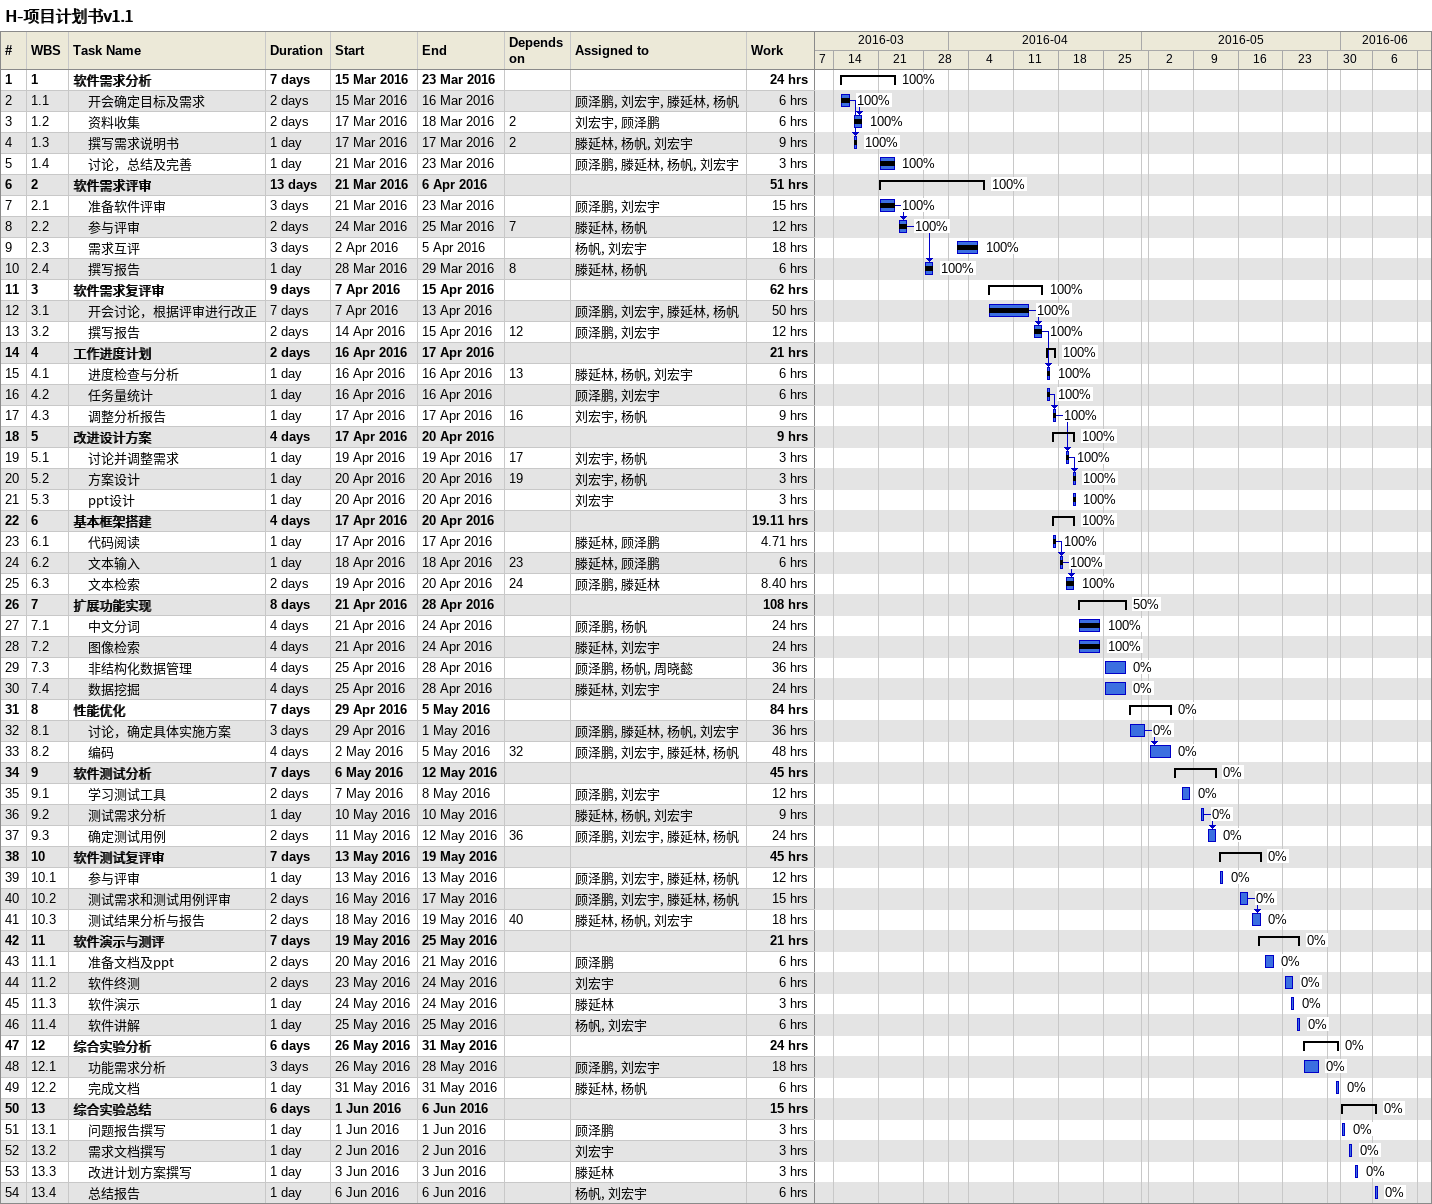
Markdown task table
H-项目计划书v1.1

| ID | WBS | Task | Duration | Start | Finish | Predecessors | Resources | % complete | Work (h) |
|---|---|---|---|---|---|---|---|---|---|
| 1 | 1 | **软件需求分析** | 7d | 2016-03-15 | 2016-03-23 |  |  | 100 | 24 |
| 2 | 1.1 | 开会确定目标及需求 | 2d | 2016-03-15 | 2016-03-16 |  | 顾泽鹏, 刘宏宇, 滕延林, 杨帆 | 100 | 6 |
| 3 | 1.2 | 资料收集 | 2d | 2016-03-17 | 2016-03-18 | 2 | 刘宏宇, 顾泽鹏 | 100 | 6 |
| 4 | 1.3 | 撰写需求说明书 | 1d | 2016-03-17 | 2016-03-17 | 2 | 滕延林, 杨帆, 刘宏宇 | 100 | 9 |
| 5 | 1.4 | 讨论，总结及完善 | 1d | 2016-03-21 | 2016-03-23 |  | 顾泽鹏, 滕延林, 杨帆, 刘宏宇 | 100 | 3 |
| 6 | 2 | **软件需求评审** | 13d | 2016-03-21 | 2016-04-06 |  |  | 100 | 51 |
| 7 | 2.1 | 准备软件评审 | 3d | 2016-03-21 | 2016-03-23 |  | 顾泽鹏, 刘宏宇 | 100 | 15 |
| 8 | 2.2 | 参与评审 | 2d | 2016-03-24 | 2016-03-25 | 7 | 滕延林, 杨帆 | 100 | 12 |
| 9 | 2.3 | 需求互评 | 3d | 2016-04-02 | 2016-04-05 |  | 杨帆, 刘宏宇 | 100 | 18 |
| 10 | 2.4 | 撰写报告 | 1d | 2016-03-28 | 2016-03-29 | 8 | 滕延林, 杨帆 | 100 | 6 |
| 11 | 3 | **软件需求复评审** | 9d | 2016-04-07 | 2016-04-15 |  |  | 100 | 62 |
| 12 | 3.1 | 开会讨论，根据评审进行改正 | 7d | 2016-04-07 | 2016-04-13 |  | 顾泽鹏, 刘宏宇, 滕延林, 杨帆 | 100 | 50 |
| 13 | 3.2 | 撰写报告 | 2d | 2016-04-14 | 2016-04-15 | 12 | 顾泽鹏, 刘宏宇 | 100 | 12 |
| 14 | 4 | **工作进度计划** | 2d | 2016-04-16 | 2016-04-17 |  |  | 100 | 21 |
| 15 | 4.1 | 进度检查与分析 | 1d | 2016-04-16 | 2016-04-16 | 13 | 滕延林, 杨帆, 刘宏宇 | 100 | 6 |
| 16 | 4.2 | 任务量统计 | 1d | 2016-04-16 | 2016-04-16 |  | 顾泽鹏, 刘宏宇 | 100 | 6 |
| 17 | 4.3 | 调整分析报告 | 1d | 2016-04-17 | 2016-04-17 | 16 | 刘宏宇, 杨帆 | 100 | 9 |
| 18 | 5 | **改进设计方案** | 4d | 2016-04-17 | 2016-04-20 |  |  | 100 | 9 |
| 19 | 5.1 | 讨论并调整需求 | 1d | 2016-04-19 | 2016-04-19 | 17 | 刘宏宇, 杨帆 | 100 | 3 |
| 20 | 5.2 | 方案设计 | 1d | 2016-04-20 | 2016-04-20 | 19 | 刘宏宇, 杨帆 | 100 | 3 |
| 21 | 5.3 | ppt设计 | 1d | 2016-04-20 | 2016-04-20 |  | 刘宏宇 | 100 | 3 |
| 22 | 6 | **基本框架搭建** | 4d | 2016-04-17 | 2016-04-20 |  |  | 100 | 19.11 |
| 23 | 6.1 | 代码阅读 | 1d | 2016-04-17 | 2016-04-17 |  | 滕延林, 顾泽鹏 | 100 | 4.71 |
| 24 | 6.2 | 文本输入 | 1d | 2016-04-18 | 2016-04-18 | 23 | 滕延林, 顾泽鹏 | 100 | 6 |
| 25 | 6.3 | 文本检索 | 2d | 2016-04-19 | 2016-04-20 | 24 | 顾泽鹏, 滕延林 | 100 | 8.40 |
| 26 | 7 | **扩展功能实现** | 8d | 2016-04-21 | 2016-04-28 |  |  | 50 | 108 |
| 27 | 7.1 | 中文分词 | 4d | 2016-04-21 | 2016-04-24 |  | 顾泽鹏, 杨帆 | 100 | 24 |
| 28 | 7.2 | 图像检索 | 4d | 2016-04-21 | 2016-04-24 |  | 滕延林, 刘宏宇 | 100 | 24 |
| 29 | 7.3 | 非结构化数据管理 | 4d | 2016-04-25 | 2016-04-28 |  | 顾泽鹏, 杨帆, 周晓懿 | 0 | 36 |
| 30 | 7.4 | 数据挖掘 | 4d | 2016-04-25 | 2016-04-28 |  | 滕延林, 刘宏宇 | 0 | 24 |
| 31 | 8 | **性能优化** | 7d | 2016-04-29 | 2016-05-05 |  |  | 0 | 84 |
| 32 | 8.1 | 讨论，确定具体实施方案 | 3d | 2016-04-29 | 2016-05-01 |  | 顾泽鹏, 滕延林, 杨帆, 刘宏宇 | 0 | 36 |
| 33 | 8.2 | 编码 | 4d | 2016-05-02 | 2016-05-05 | 32 | 顾泽鹏, 刘宏宇, 滕延林, 杨帆 | 0 | 48 |
| 34 | 9 | **软件测试分析** | 7d | 2016-05-06 | 2016-05-12 |  |  | 0 | 45 |
| 35 | 9.1 | 学习测试工具 | 2d | 2016-05-07 | 2016-05-08 |  | 顾泽鹏, 刘宏宇 | 0 | 12 |
| 36 | 9.2 | 测试需求分析 | 1d | 2016-05-10 | 2016-05-10 |  | 滕延林, 杨帆, 刘宏宇 | 0 | 9 |
| 37 | 9.3 | 确定测试用例 | 2d | 2016-05-11 | 2016-05-12 | 36 | 顾泽鹏, 刘宏宇, 滕延林, 杨帆 | 0 | 24 |
| 38 | 10 | **软件测试复评审** | 7d | 2016-05-13 | 2016-05-19 |  |  | 0 | 45 |
| 39 | 10.1 | 参与评审 | 1d | 2016-05-13 | 2016-05-13 |  | 顾泽鹏, 刘宏宇, 滕延林, 杨帆 | 0 | 12 |
| 40 | 10.2 | 测试需求和测试用例评审 | 2d | 2016-05-16 | 2016-05-17 |  | 顾泽鹏, 刘宏宇, 滕延林, 杨帆 | 0 | 15 |
| 41 | 10.3 | 测试结果分析与报告 | 2d | 2016-05-18 | 2016-05-19 | 40 | 滕延林, 杨帆, 刘宏宇 | 0 | 18 |
| 42 | 11 | **软件演示与测评** | 7d | 2016-05-19 | 2016-05-25 |  |  | 0 | 21 |
| 43 | 11.1 | 准备文档及ppt | 2d | 2016-05-20 | 2016-05-21 |  | 顾泽鹏 | 0 | 6 |
| 44 | 11.2 | 软件终测 | 2d | 2016-05-23 | 2016-05-24 |  | 刘宏宇 | 0 | 6 |
| 45 | 11.3 | 软件演示 | 1d | 2016-05-24 | 2016-05-24 |  | 滕延林 | 0 | 3 |
| 46 | 11.4 | 软件讲解 | 1d | 2016-05-25 | 2016-05-25 |  | 杨帆, 刘宏宇 | 0 | 6 |
| 47 | 12 | **综合实验分析** | 6d | 2016-05-26 | 2016-05-31 |  |  | 0 | 24 |
| 48 | 12.1 | 功能需求分析 | 3d | 2016-05-26 | 2016-05-28 |  | 顾泽鹏, 刘宏宇 | 0 | 18 |
| 49 | 12.2 | 完成文档 | 1d | 2016-05-31 | 2016-05-31 |  | 滕延林, 杨帆 | 0 | 6 |
| 50 | 13 | **综合实验总结** | 6d | 2016-06-01 | 2016-06-06 |  |  | 0 | 15 |
| 51 | 13.1 | 问题报告撰写 | 1d | 2016-06-01 | 2016-06-01 |  | 顾泽鹏 | 0 | 3 |
| 52 | 13.2 | 需求文档撰写 | 1d | 2016-06-02 | 2016-06-02 |  | 刘宏宇 | 0 | 3 |
| 53 | 13.3 | 改进计划方案撰写 | 1d | 2016-06-03 | 2016-06-03 |  | 滕延林 | 0 | 3 |
| 54 | 13.4 | 总结报告 | 1d | 2016-06-06 | 2016-06-06 |  | 杨帆, 刘宏宇 | 0 | 6 |
